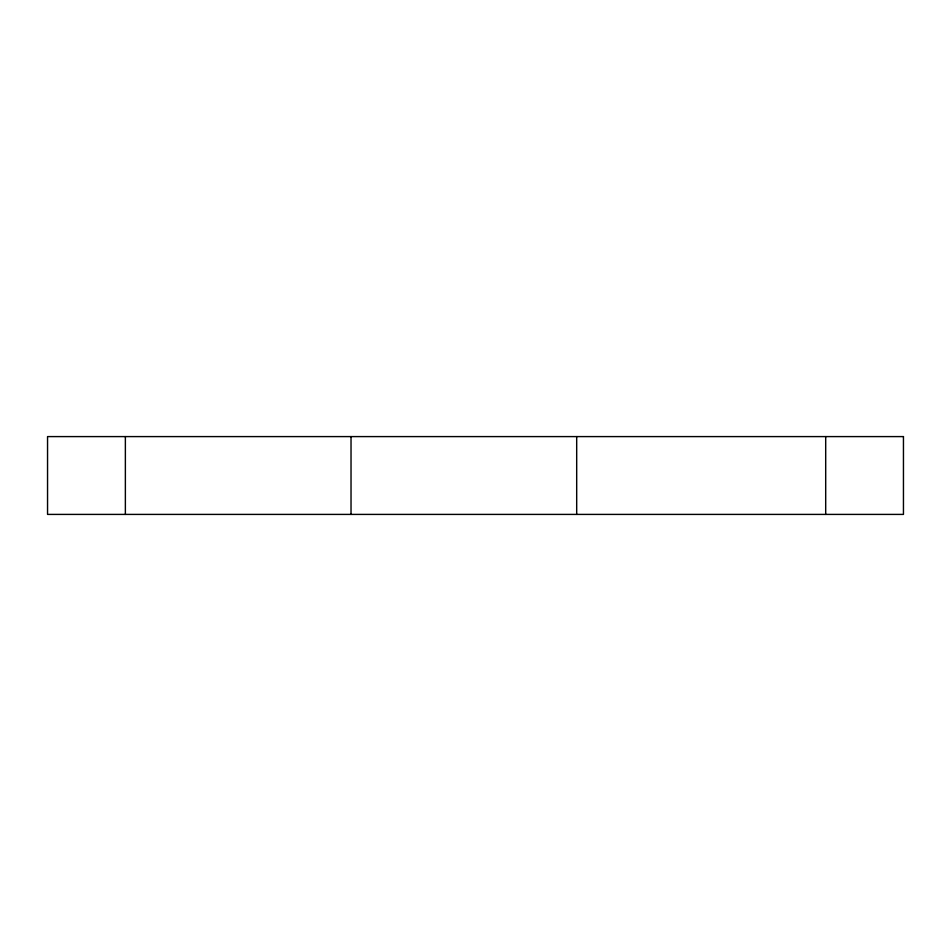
<?xml version="1.0" encoding="UTF-8"?>
<svg xmlns="http://www.w3.org/2000/svg" width="951" height="951" viewBox="0 0 951 951"><rect width="100%" height="100%" fill="white"/><g stroke="black" fill="none" stroke-linecap="round" stroke-linejoin="round"><path stroke-width="1.43" d="M825.694 436.592L825.694 514.408M576.686 436.592L576.686 514.408M351.026 436.592L351.026 514.408M125.366 436.592L125.366 514.408M903.45 436.592L47.55 436.592L47.55 514.408L903.45 514.408L903.45 436.592"/></g></svg>
